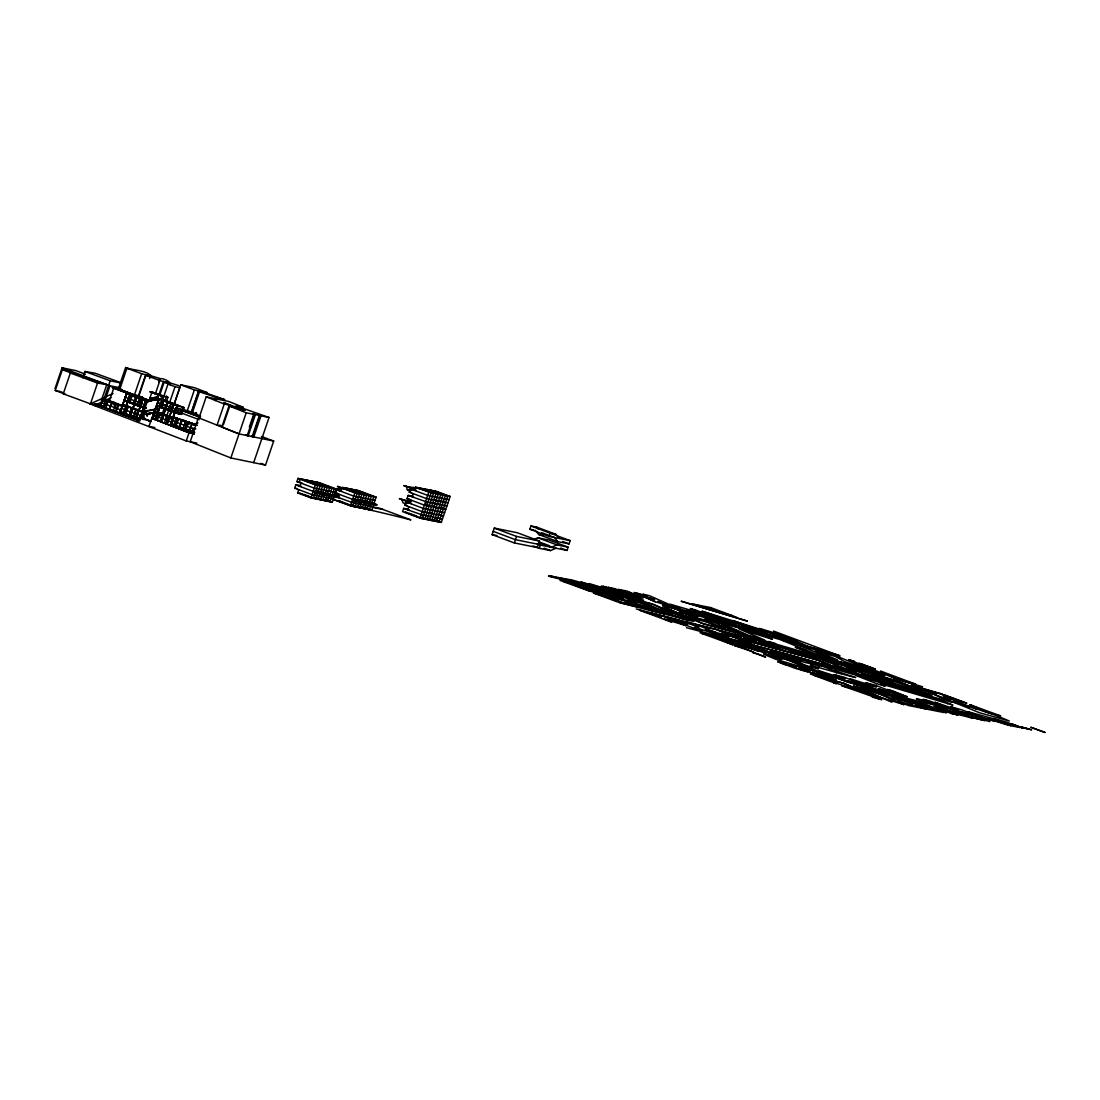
<?xml version="1.0" encoding="UTF-8"?>
<svg xmlns="http://www.w3.org/2000/svg" width="1100" height="1100" viewBox="0 0 1100 1100"><rect width="100%" height="100%" fill="white"/><g stroke="black" fill="none" stroke-linecap="round" stroke-linejoin="round"><path stroke-width="1.5" d="M55 388.616L62.081 367.826L75.886 370.618L85.47 374.206M62.343 369.696L72.256 373.354L70.345 373.024L63.264 393.814L65.175 394.144L55.261 390.5L62.343 369.696L66.055 370.342L106.755 384.643L101.31 400.634M82.748 377.809L84.906 371.47L95.315 373.271L121.027 382.745M63.264 393.814L90.475 403.837L97.556 383.047L106.755 384.643M196.831 443.094L186.271 440.962L94.132 405.501L94.683 403.879L101.172 405.185M146.369 412.816L123.007 404.882L120.024 413.311L100.32 405.859L102.644 399.039L108.377 400.29M102.946 399.135L100.623 405.955L103.427 406.56M103.716 399.795L110.192 380.779L121.083 383.02M105.078 400.166L109.973 385.77L119.185 387.626M103.757 407.261L106.109 400.455M106.59 404.676L108.185 400.221L127.999 407.701M147.634 400.868L112.338 387.64L118.635 388.217M105.751 408.018L108.295 400.249M109.134 401.692L114.042 387.296L150.755 401.046M109.34 409.393L111.691 402.572L118.236 404.002M109.532 409.461L111.787 402.6M110.77 406.244L111.98 402.669M125.62 367.524L128.123 368.459L126.926 368.225L119.749 389.345L120.931 389.579L118.429 388.644L125.62 367.524C128.659 369.902 155.141 370.824 149.6 378.524M113.245 404.828L114.056 402.449M113.328 410.877L115.679 404.071L122.017 405.46M114.647 407.715L115.871 404.14M115.404 411.689L117.659 404.814L122.348 406.491M101.434 402.614L117.246 408.595L118.387 404.965L116.146 411.84M128.356 405.996L122.705 404.786L119.831 413.243L126.569 393.731L132.303 394.982M128.233 402.05L124.245 400.551L126.569 393.731L124.547 400.647M124.438 400.62L126.129 395.381M142.409 412.239L137.72 410.575L135.465 417.436L123.53 412.926L126.541 406.244M131.037 402.641L127.394 401.857L128.081 402.009L130.46 395.203L129.731 395.051L127.394 401.857L139.343 406.381L141.666 399.561L126.569 393.731L119.639 413.16M123.819 413.022L126.17 406.203M127.683 401.954L130.034 395.134L130.749 395.299M126.596 406.257L124.272 413.078L123.53 412.926M136.593 414.191L124.63 409.681L125.675 409.929L126.885 406.354L125.881 406.106M126.651 410.438L127.861 406.862M130.515 399.369L131.725 395.794M125.812 413.765L127.971 406.876L134.31 408.265M130.611 399.396L131.835 395.821L138.174 397.21M132.028 395.89L129.676 402.71L139.37 406.024L137.252 405.57L139.604 398.75L145.942 400.139L145.131 402.531M119.749 389.345L134.461 394.845L141.653 373.725L148.486 375.471L147.579 375.293L149.751 376.104L145.887 375.348L138.696 396.467L149.572 400.524M138.297 409.764L131.752 408.334L129.401 415.14L134.447 416.226M134.365 400.84L133.265 404.085L137.294 404.979M129.594 415.223L131.849 408.348M133.444 404.154L135.713 397.293M130.831 411.991L132.041 408.416M133.554 404.181L135.905 397.361M145.736 374.522L138.545 395.643L134.461 394.845M133.389 416.639L135.74 409.819L142.079 411.207M134.709 413.462L135.933 409.888M138.463 402.38L139.782 398.832M138.449 410.726L137.225 414.301L141.199 415.814M143.949 408.004L146.19 401.129L142.299 399.658L140.058 406.533L143.949 408.004L146.369 401.197M138.05 422.139L139.714 417.257L144.485 418.22M144.939 402.449L145.75 400.07M142.326 412.197L139.892 418.99L146.121 401.143L143.756 407.935M122.705 404.786L138.531 410.768L136.208 417.601L140.085 419.059L142.519 412.266M141.983 414.92L156.571 412.225L141.983 414.92L143.179 415.14L142.203 414.26M148.101 401.596L147.125 400.716L161.494 398.668L147.304 401.459L148.129 401.582M150.164 391.957L163.075 396.605L150.164 391.957L152.157 392.054M150.851 421.231L141.735 417.697L147.551 400.73L147.496 401.5M144.292 414.645L145.392 411.4L158.166 409.131L157.053 412.376L142.863 414.453L143.66 414.562M148.748 401.665L151.91 391.999L167.901 397.348L166.238 402.215M146.946 415.731L147.757 413.353L147.139 415.814M147.249 415.828L148.06 413.449M158.785 381.755C157.836 372.969 176.742 386.018 166.224 381.7L178.874 385.674M159.101 381.824L160.201 378.565M155.444 393.566L159.871 380.559L168.63 383.061L164.134 382.181L159.706 395.175M149.738 398.393L158.18 396.935L157.272 399.589L158.936 399.286M159.129 394.281L163.542 381.288M176.481 412.638L156.613 405.666L158.936 398.846L165.729 400.51M156.915 405.763L159.239 398.942L151.993 418.275L154.77 411.565L161.576 413.229L160.765 415.607M152.749 418.481L155.072 411.661M154.014 416.996L155.65 412.17M145.392 411.4L143.976 411.207L156.764 408.925L157.864 405.666M157.974 399.891L161.274 399.328L160.297 398.447M161.178 396.179L163.185 396.275M156.64 412.294L158.166 409.131M167.901 397.348L162.759 396.179L161.095 399.3M172.411 410.822L181.651 414.425L184.016 407.605L172.741 404.332L170.431 411.18L159.335 406.862L161.686 400.043L162.841 400.345M173.772 417.106L170.775 425.521L155.169 419.581L157.52 412.761L158.689 413.064M159.637 406.959L162.539 400.249L155.32 419.581L162.539 400.249M157.836 412.857L155.471 419.678L162.113 400.111M160.229 407.069L167.984 384.065L170.5 384.56L164.134 382.181M158.386 412.967L156.062 419.788L155.169 419.581M162.319 404.332L163.666 400.799L171.201 402.641M158.166 417.051L159.5 413.518L167.035 415.36M163.845 400.868L161.494 407.674L164.024 408.293M157.328 420.393L159.679 413.586M164.959 400.799L166.623 395.931M160.586 415.539L161.397 413.16L178.324 419.732M161.824 415.223L164.588 407.096M160.641 421.699L162.993 414.893L170.775 416.79M164.972 409.049L167.282 402.201L174.762 404.002M163.116 414.92L160.806 421.768L163.295 414.989M165.096 409.09L167.461 402.27L174.941 404.071M169.51 402.944L175.037 386.691L179.836 387.64L174.309 403.879M168.781 410.053L164.368 423.143L166.911 423.748M169.854 407.248L171.064 403.672M165.688 419.966L166.911 416.391M157.465 416.639L156.282 416.322L168.218 420.819L169.428 417.257L173.099 418.701M167.159 424.119L169.483 417.285L168.575 417.038L166.279 423.899L167.324 420.612L168.272 420.86M171.449 411.428L172.562 408.183M174.061 404.291L180.702 384.794L194.741 387.75L207.474 392.714L203.074 391.848M169.661 419.072L170.596 416.721L169.84 419.141M170.596 425.453L173.47 416.996L197.024 425.178M178.53 410.121L177.416 413.38L173.993 412.033M173.47 416.996L177.389 418.509L176.234 418.206L173.869 425.013L174.762 425.232L177.086 418.413M174.171 425.123L176.536 418.303M176.866 422.496L178.076 418.921M176.99 422.524L178.2 418.949L185.735 420.791M176.028 425.837L178.379 419.018M175.065 412.83L180.084 414.04L181.844 409.2L176.591 407.935M183.714 407.509L182.49 411.084M179.341 427.144L181.692 420.324L189.475 422.235L188.54 424.586L189.296 422.166M179.52 427.212L181.816 420.365M179.644 427.24L181.995 420.434M187.179 411.015L194.37 389.909L200.461 391.421L199.678 391.27L192.486 412.39L193.27 412.541L182.614 409.324M183.081 428.587L185.433 421.768L192.968 423.61M184.387 425.411L185.611 421.836M191.469 411.868L198.646 390.748M172.26 420.571L186.972 426.305L188.141 422.689L191.799 424.132M201.025 391.999L198.633 391.531L191.441 412.651L200.64 416.089M191.744 424.105L189.475 430.966L185.859 429.55L188.183 422.73L176.234 418.206M186.271 440.962L189.544 431.2L194.452 432.355M189.599 430.994L191.923 424.174M193.064 428.285L191.964 431.53L188.526 430.196M199.018 417.959L206.209 396.839L228.759 401.486L243.251 407.248L236.115 405.763L237.036 406.257L269.046 417.491L253.674 462.66M214.72 400.4L215.82 397.155L224.909 399.699L203.019 391.985L203.885 392.15M215.6 400.579L216.714 397.32M223.396 424.71L230.038 405.212L224.249 404.016L217.058 425.136L222.846 426.332L219.725 425.095M230.038 405.212L223.809 402.724L245.19 410.286L229.02 405.914L221.829 427.034L239.044 433.909L273.707 441.059L265.526 465.107L230.849 457.957L190.204 441.76L198.385 417.711L239.044 433.909M230.849 457.957L246.221 412.789L254.403 414.48L247.211 435.6M249.343 427.061L253.77 414.067L252.752 413.861L259.985 415.621L252.794 436.741L251.24 436.164M255.393 414.686L248.215 435.806L245.561 434.981M260.989 415.841L259.449 415.25L252.258 436.37L253.798 436.947L260.989 415.841L269.046 417.491M333.41 498.946L312.111 494.656L294.704 488.139L295.817 484.88L300.548 485.842M335.624 492.456L314.325 488.152L296.918 481.635L298.018 478.39L319.33 482.68L336.738 489.197L332.31 502.205L310.998 497.901L297.66 492.91L298.76 489.651M296.918 481.635L299.282 482.116L300.396 478.871L317.79 485.389L313.376 498.382L300.025 493.377M299.874 486.406L300.974 483.161M310.998 497.901L315.425 484.908L336.738 489.197M331.361 494.519L337.205 497.434L312.991 492.058L338.745 497.365L336.38 496.884L334.153 494.587M371.745 506.715L379.995 508.351L410.877 519.888A497.31 31.226 18.8 0 0 350.419 505.849L333.011 499.331L334.125 496.086L353.897 503.085M376.612 505.381L352.413 500.005L355.314 501.091L376.832 504.735L355.534 500.445L335.225 492.828L336.325 489.582L341.069 490.545M336.38 496.884L334.262 494.257M338.181 497.599L339.281 494.354M340.395 491.109L341.495 487.85L362.808 492.154M376.145 497.145L354.846 492.855L350.419 505.849L371.717 510.152L376.145 497.145L358.737 490.627L342.169 487.286L359.576 493.804L355.149 506.811L339.336 500.885M357.514 506.454L362.257 508.241L366.685 495.248L349.278 488.716M360.663 506.825L366.987 509.19L371.415 496.196L354.007 489.679M364.609 507.897L369.353 509.671L373.78 496.678L356.373 490.146M408.416 509.328L403.686 508.379L402.572 511.624L419.98 518.155L441.293 522.445L450.134 496.457L436.796 491.453L415.484 487.163L414.384 490.408M443.506 515.941L422.194 511.651L404.786 505.134L405.9 501.875L410.63 502.837M440.962 507.664L445.706 509.451L424.408 505.147L407 498.63L408.114 495.385L412.844 496.334M447.92 502.947L426.621 498.658L409.214 492.126L410.328 488.881L415.058 489.844M407.743 509.905L408.856 506.646M409.956 503.401L411.07 500.156M412.17 496.897L413.27 493.652M419.98 518.155L428.835 492.154L450.134 496.457M419.966 517.33L424.724 519.104L433.565 493.116L420.228 488.111L408.389 487.341L403.741 485.595C414.315 489.294 425.92 487.52 435.93 493.584L427.089 519.585L422.345 517.798M426.291 518.87L429.454 520.053L438.295 494.065L424.957 489.06M427.075 518.76L431.819 520.534L440.674 494.546L427.322 489.541M432.589 519.599L438.928 521.964L447.769 495.976L434.431 490.971M492.085 534.6L494.299 528.096L517.22 532.716L539.467 541.049L537.254 547.553L514.332 542.933L492.085 534.6L496.994 535.59M514.332 542.933L516.546 536.429L539.467 541.049M535.342 530.324L538.67 534.462L557.81 541.626L569.044 543.895L570.144 540.65L548.982 536.374L529.842 529.21L530.956 525.965L536.69 527.12L555.816 534.284L559.158 538.436M532.923 545.93L539.303 548.322L540.402 545.064L567.064 550.44L568.178 547.195L549.038 540.031L537.804 537.763L533.651 539.523M548.982 536.374L550.082 533.129L555.816 534.284M119.927 413.27L126.417 393.704M129.965 395.038L123.172 414.507L130.116 395.065M123.461 414.618L130.254 395.147M132.866 408.953L134.571 404.085M135.877 419.279L142.67 399.822L135.726 419.251L142.381 399.712L141.584 399.506L139.233 406.326L144.183 407.385M139.604 418.88L145.984 401.074M140.044 419.018L146.272 401.184M152.281 418.385L158.936 398.846L172.782 404.374M189.393 432.919L151.993 418.275L158.785 398.819M160.751 421.685L167.984 402.353L161.191 421.822M161.04 421.795L167.695 402.243M173.91 404.676L166.678 423.995L173.621 404.566L171.325 411.4L174.941 412.803L177.21 405.941L170.472 425.439L177.114 405.955M166.966 424.105L173.759 404.649M410.891 489.362L413.215 487.506L415.58 487.987M406.478 502.356L408.788 500.5L411.152 500.981M193.298 425.067L197.821 422.634M194.59 424.902L197.601 423.28M97.46 406.175L90.076 403.975L113.052 393.47M94.132 405.501L110.99 397.788M568.178 547.195L556.944 544.926L551.389 547.277L538.643 542.506M539.303 548.322L550.523 550.577L556.077 548.226M149.861 398.406L158.18 396.935M160.05 399.094L161.714 398.791M145.887 414.37L150.672 413.518M151.608 400.373L147.125 400.716L160.861 398.571M154.907 399.809L161.494 398.668M146.905 401.362L161.315 398.668M145.049 414.205L156.571 412.225M146.465 414.576L149.765 413.999M422.922 489.582L429.688 490.022L443.039 495.014L434.184 521.015L429.44 519.227M423.596 489.94L432.066 490.504L445.404 495.495L436.549 521.496L430.224 519.118M336.765 488.51L348.604 489.294M350.625 490.394L355.699 490.724M411.4 501.146L406.326 500.816L399.314 498.603L403.961 500.335L410.726 500.775M156.764 408.925L157.754 409.049M55.261 390.5L57.736 390.926M90.475 403.837L96.608 404.896M150.714 375.279L147.441 374.688L159.899 378.51M138.696 396.467L142.574 397.224L140.387 396.413M201.438 392.15L202.455 392.356L199.678 391.27M195.827 413.091L196.708 413.27L195.896 412.967M686.441 627.701L784.822 653.524L931.92 695.42L898.315 681.271L752.441 638.77L636.24 608.946M373.092 507.499L382.91 509.451M112.338 387.64L148.94 401.101M176.825 405.845L170.032 425.301M90.076 403.975L100.059 405.996M98.147 406.312L99.743 406.629M194.384 433.922L189.035 432.85L151.745 418.22L148.981 426.346L154.825 427.529M408.389 487.341L410.754 487.822L411.592 490.297M406.106 486.076L407.371 489.803L409.736 490.284M449.034 499.703L427.721 495.399L410.328 488.881M409.214 492.126L411.579 492.607M427.886 502.384L408.114 495.385M434.981 503.814L427.089 501.669M442.09 505.244L434.184 503.099M446.82 506.192L441.293 504.529M407 498.63L409.365 499.111M403.961 500.335L406.326 500.816L407.165 503.291M336.215 489.913L341.866 491.246M529.842 529.21L533.967 530.035M444.606 512.696L423.308 508.406L405.9 501.875M404.786 505.134L407.151 505.601M375.045 500.404L353.732 496.1L336.325 489.582M335.225 492.828L337.59 493.309M538.67 534.462L543.482 535.439M313.211 491.411L334.524 495.701M352.632 499.359L373.931 503.649M294.704 488.139L297.069 488.606M315.893 493.144L337.205 497.434M423.459 515.377L403.686 508.379M430.554 516.808L422.661 514.663M437.663 518.237L429.962 516.175M442.393 519.2L436.865 517.536M407.316 512.586L404.951 512.105L422.345 518.623L431.2 492.635L417.849 487.63M360.993 504.515L353.1 502.37M368.101 505.945L360.195 503.8M372.831 506.894L367.304 505.23M333.011 499.331L352.784 506.33L357.211 493.336L337.439 486.337L354.846 492.855M297.66 492.91L302.39 493.859M339.446 501.325L341.811 501.806M538.368 544.308L515.433 539.674L493.199 531.341M118.429 388.644L121.729 389.317M235.276 406.67L241.56 407.962M259.449 415.25L258.431 415.044L259.985 415.621M699.985 632.761L760.87 648.464L836.289 679.8L795.314 668.374L779.735 662.558L786.761 665.184M129.731 395.051L130.46 395.203M135.603 397.265L142.161 398.695M124.245 400.551L128.824 401.569M107.91 401.129L114.249 402.518M104.569 403.92L105.614 404.181M142.216 412.17L146.451 413.078M100.32 405.859L103.249 406.491M136.51 414.15L137.308 414.342M141.006 415.745L144.114 416.446M135.382 417.381L140.319 418.44M141.735 417.697L144.87 418.399M193.889 433.991L170.404 425.439L170.968 423.816L189.544 431.2M178.42 405.446L170.885 403.604L168.534 410.424L171.078 411.029M161.329 403.824L160.435 403.604L172.425 408.141M160.779 403.714L161.631 403.92M182.792 411.18L175.863 409.489L174.762 412.734L180.001 413.999L181.197 410.795M156.613 405.666L160.683 406.684M159.335 406.862L164.12 408.018M175.491 411.18L180.73 412.445M164.794 408.98L169.579 410.163M166.733 416.322L172.782 417.808M191.62 424.064L197.024 425.37M174.983 421.768L176.165 422.084M190.41 427.639L195.827 428.973M189.764 430.499L171.146 423.83M189.296 430.897L194.728 432.231L188.554 429.825M548.556 576.194L643.72 600.215L589.27 583.605M622.256 594.523L581.171 583.852L568.246 579.466C572.605 579.109 606.54 591.223 580.938 581.969L641.3 599.404L622.256 594.523L611.586 590.356M560.038 580.484L652.149 603.845L693.935 621.514L619.616 602.731M574.97 585.337L576.098 585.626M577.418 586.149L588.349 589.765L583.426 588.514M591.841 589.669L586.919 588.569L597.658 592.144M609.565 594.124L608.286 593.794L622.751 599.541L606.884 594.715L613.168 597.094L605.921 595.251L585.007 587.125M622.311 597.534L623.59 597.864L616.866 595.196L635.374 600.999L627.688 597.946L652.396 604.23L690.099 620.373C691.102 622.806 620.991 597.465 664.565 613.869L654.679 611.352L642.469 606.334L639.54 605.591L652.822 610.871L625.116 602.223L637.271 606.788L627.577 604.45L609.661 598.139L625.763 603.982L616.908 601.727L593.381 592.941L612.824 598.826M623.164 597.877L613.511 594.357L596.007 589.889L605.303 593.505L593.024 589.16L562.815 581.474L589.435 591.085M644.82 603.391L643.362 603.212L653.785 607.241L631.991 600.518L633.724 601.205L628.169 599.582L636.254 602.8L624.786 599.871L604.148 591.965M617.361 596.929L618.118 597.121M604.505 594.866L590.329 591.264L570.68 583.467M672.045 612.466L659.835 609.359L637.161 600.352M606.746 596.42L658.35 609.428L672.499 615.038M663.74 612.989L665.087 613.332M714.629 629.227L687.06 622.215L699.16 627.027L674.658 619.08L687.706 624.112L670.821 618.104L650.348 612.893L660.866 617.237L639.361 610.115L670.092 621.596L671.852 622.05L664.345 619.066L686.152 625.68L678.549 622.669L680.556 623.178M669.515 618.805L667.246 618.227L694.485 628.471L702.13 630.424L694.361 627.33L715.261 633.765L705.279 629.791L733.851 637.065M659.629 616.743L660.756 617.031M676.418 621.527L679.621 622.352L662.255 615.918M942.398 694.141L911.268 685.066L930.902 692.959M841.266 677.765L818.881 670.697L847.55 682.124L857.409 684.668L847 680.598L872.919 688.641L844.25 677.215L834.144 674.616L845.336 678.92L840.4 677.545M798.077 662.502C864.834 693.743 938.96 702.721 1008.714 725.312M893.736 697.771L892.389 697.428L899.841 700.398L890.588 698.033L872.176 691.089L917.482 703.409L912.326 701.36L923.725 704.275L943.91 712.525L927.465 709.28L915.681 704.454L939.015 710.572M895.221 698.376L912.766 703.697L904.131 700.26L908.793 701.456L917.482 704.921M716.691 626.148L717.86 626.477L706.86 621.706L722.013 627.069L725.546 628.072L718.327 624.993L726.894 627.413L744.727 634.796L726.825 629.076L731.679 631.152L701.827 623.15L664.95 607.42L665.115 606.045L835.835 655.848L884.964 675.812L749.76 636.46L703.904 624.112L663.245 606.801L662.558 605.069L676.294 609.111M854.562 661.334L848.65 659.629L874.335 669.941M760.237 643.046L758.409 642.565L764.473 645.013L744.246 638.564L743.311 638.426L750.076 641.163L738.884 638.22L719.675 630.671L738.196 636.46L741.428 637.271L734.69 634.439L741.84 636.254L756.168 641.259L750.475 638.798L757.433 640.544L773.616 646.209L765.38 642.881L767.965 643.569L804.031 654.885L800.773 654.019L802.258 654.624M817.713 660.206L738.004 638.426M735.652 637.464L777.37 649.192M841.569 667.425L848.705 669.185L859.54 674.259L878.556 679.827L843.329 665.527L828.176 661.114L836.536 664.51L829.166 662.764L815.457 657.388L799.893 652.864L834.694 666.999L854.356 672.746L834.199 665.335L840.593 667.026M854.549 670.244L855.759 670.574M863.115 673.736L864.394 674.08M948.159 699.229L950.276 699.793L939.799 696.575L929.527 692.395L936.183 693.99L914.554 686.304L940.899 694.072L952.449 698.789L943.649 696.438L962.692 703.148L953.535 700.7L977.666 709.239L953.824 702.268M816.75 659.711L817.589 659.931M948.832 699.504L943.539 698.087L979.784 712.827L1009.305 720.995L995.376 715.179L974.325 708.263M938.465 705.499L923.725 701.69L916.479 698.734L928.304 701.36L925.072 700.04M939.317 705.856L946.577 707.754L931.452 701.594L923.23 699.38L924.385 699.848M806.383 650.237L795.19 647.212L813.601 654.775L843.494 663.493L797.156 644.641L781.495 640.118L827.64 658.859M929.912 692.697L951.94 702.336L770.316 650.952L789.731 659.051L798.834 661.513M794.008 660.495L800.883 662.351L777.178 653.345L790.322 656.879L803.811 662.2L824.051 666.793L841.376 673.888L810.384 665.239L818.414 668.841L806.974 665.83L789.731 659.051M989.904 721.6L933.955 706.296L953.26 714.367M872.162 697.084L881.801 699.724L844.03 683.265L810.343 673.998M734.676 643.019L735.625 643.28M767.924 652.341L765.366 651.626L787.683 659.904L774.455 656.26L781.921 659.409L763.551 654.197L775.569 659.202L812.584 670.285L787.463 659.835M768.598 652.616L772.338 653.524L760.54 648.615L740.699 643.39L764.308 651.832L765.861 652.479L757.199 650.086L767.346 654.308L779.804 657.731M982.451 717.915L995.197 721.435L988.034 718.314L1010.776 725.725L994.029 718.891L967.629 711.604L977.611 715.674L975.659 715.138L962.404 710.036L950.496 706.64L958.072 709.72L955.35 709.184L934.835 702.254L953.81 709.995L982.451 717.915L975.659 715.138M822.085 674.3L822.938 674.548M785.606 664.702L787.93 665.335L778.181 661.293L793.361 666.49L796.207 667.274L790.034 664.579L799.178 667.081L808.005 670.601L810.219 671.124L802.175 667.783L815.072 671.275L833.016 678.727M1025.324 728.09L1031.662 729.85L1020.965 726.811L1027.592 729.039M1018.751 726.839L1022.436 727.856M800.085 665.087L802.835 665.857M684.75 615.876L708.07 622.462L722.562 628.65M704.949 619.644L719.537 624.25L704.206 617.43M705.719 619.96L704.426 619.602L706.901 620.661L698.129 618.159L679.126 610.101L697.977 616.371L693.536 614.336M922.556 686.73L897.779 679.525L873.455 669.707M716.389 619.231L723.8 621.362L696.176 610.143L690.291 608.561L718.946 620.276L686.881 609.923L696.314 613.635L654.748 601.631L634.013 592.446M894.685 684.406L895.785 684.723M861.864 689.15L862.675 689.384M904.668 680.969L915.888 684.241L880.44 671L894.176 677.902L908.325 682.564M775.624 643.555L768.57 641.493L770.99 642.592M999.13 715.784L986.92 712.223L969.787 704.605L1000.753 715.949L999.46 715.468M739.489 623.123L737.825 622.641L743.298 624.965L731.981 621.651L767.47 634.494L840.125 655.944M712.676 617.705L701.594 613.401L670.01 604.161L680.034 608.864M731.775 623.288L733.494 623.783L732.077 623.15M767.47 634.494L738.32 625.955L727.169 621.074L734.058 623.026L729.08 620.799L701.993 611.188L762.795 630.094L761.75 629.612M801.501 644.627L686.29 610.857M601.356 585.998L642.991 598.18L627.151 591.085M760.925 631.84L763.551 632.61L756.47 629.64L767.827 632.981L733.04 620.496M732.545 615.752L693.908 604.271M760.567 642.977L758.78 642.455L777.04 648.945L815.348 659.244L840.524 669.419A497.31 31.226 18.8 0 0 756.016 645.741L714.216 628.76M84.906 371.47L110.192 380.779M70.345 373.024L97.556 383.047M58.974 391.132L63.58 392.837M193.834 413.119L194.824 413.256M215.82 397.155L216.961 397.567L198.633 391.531M180.702 384.794L194.37 389.909M126.926 368.225L141.653 373.725M145.887 375.348L159.871 380.559M167.984 384.065L175.037 386.691M530.956 525.965L550.082 533.129M551.004 533.473L570.144 540.65M541.723 532.702L554.469 537.487L557.81 541.626M562.664 541.502L569.044 543.895M415.484 487.163L428.835 492.154M413.215 487.506L416.309 488.675M412.692 489.362L415.855 490.545M442.393 501.284L445.555 502.466M537.804 537.763L556.944 544.926M435.297 499.854L438.46 501.036M407.371 489.803L410.465 490.957M560.684 548.048L567.064 550.44M261.401 436.453L273.707 441.059M538.533 541.654L549.697 545.834M183.054 409.984L200.434 416.487M181.569 409.681L198.935 416.185M182.834 410.63L200.214 417.134M410.479 495.866L413.641 497.049M181.349 410.328L200.296 417.422M537.212 543.868L540.402 545.064M440.179 507.788L443.341 508.97L440.632 507.141M494.299 528.096L516.546 536.429M433.276 506.426L436.246 507.54L433.524 505.711M544.156 548.185L550.523 550.577M62.081 367.826L109.973 385.77M112.558 386.994L149.463 400.826M425.576 504.364L431.502 506.578M181.541 413.078L199.183 419.678M425.975 504.928L429.138 506.11L426.429 504.268M408.265 502.356L411.428 503.539M437.965 514.277L441.127 515.474M431.062 512.93L434.033 514.03M406.038 503.965L402.944 502.796L401.692 499.07M406.051 508.86L409.214 510.043M436.549 520.671L441.293 522.445M351.643 489.197L369.05 495.715L364.623 508.709L358.297 506.344M346.913 488.249L364.306 494.766L359.893 507.76L353.554 505.395M344.534 487.768L361.941 494.285L357.514 507.279L352.77 505.505M408.897 513.178L416.804 516.134M316.965 482.212L334.373 488.73L329.945 501.724L325.49 500.06M369.188 501.875L376.832 504.735M314.6 481.731L331.994 488.249L327.58 501.243L324.61 500.129M365.241 500.803L371.566 503.168M312.221 481.25L329.629 487.768L325.201 500.775L320.76 499.098M364.457 500.913L369.201 502.7M309.856 480.769L327.264 487.3L322.836 500.294L315.425 497.516M360.511 499.84L366.836 502.219M307.491 480.301L324.899 486.819L320.471 499.812L314.545 497.599M359.714 499.964L364.471 501.737M305.126 479.82L322.534 486.337L318.106 499.331L313.651 497.668M260.906 463.375L265.526 465.107M358.93 500.074L362.092 501.256M302.761 479.339L320.169 485.856L315.741 498.864L303.875 494.422M354.984 499.001L359.728 500.789M352.921 498.644L357.362 500.308M298.018 478.39L315.425 484.908M299.282 482.116L302.445 483.299M336.49 496.554L339.653 497.75M327.401 493.446L332.159 495.22M366.974 508.365L371.717 510.152M325.339 493.075L329.78 494.752M321.489 492.044L327.415 494.271M317.639 491.013L325.05 493.79M316.36 490.944L322.685 493.322M315.576 491.054L320.32 492.841M314.793 491.178L317.955 492.36M298.183 485.361L301.345 486.544M295.817 484.88L316.113 492.498M326.384 499.978L332.31 502.205M215.738 398.805L217.236 399.369M132.22 394.941L148.775 401.211M125.359 397.306L145.049 404.759M132.894 402.889L146.41 408.004M130.061 402.022L137.156 404.717M138.394 405.185L145.489 407.866M126.665 401.101L130.364 402.504M142.285 407.014L145.984 408.402M102.644 399.039L106.824 400.606L105.82 400.359L103.469 407.179L104.211 407.33L106.535 400.51L105.82 400.359L117.755 404.869M121.495 408.361L125.675 409.929M117.164 408.54L121.124 410.066M138.6 417.574L144.292 419.732M120.381 411.62L124.382 413.105M94.971 403.934L138.916 420.571M94.683 403.879L138.6 420.516M150.274 391.627L163.075 396.605M139.975 417.312L150.975 421.547M151.91 391.999L162.759 396.179M139.714 417.257L150.645 421.479M165.564 400.441L184.002 407.619M157.713 402.421L171.531 407.908M172.384 408.114L176.041 409.558M163.336 407.289L167.956 409.09M163.391 407.536L168.025 409.337M172.329 411.029L180.18 414.067M165.165 408.732L169.922 410.589M154.77 411.565L168.63 417.079M186.917 426.264L190.589 427.707M153.56 415.14L157.286 416.57M168.218 420.819L171.875 422.263M188.485 429.578L193.119 431.379M152.446 418.385L156.186 419.815M927.864 707.52L918.857 704.44L924.66 706.764M732.545 636.735L750.805 643.981L731.954 639.183L713.955 633.023L728.832 636.804L721.724 633.985M660.646 609.565L678.425 617.402M695.709 624.415L716.348 632.61M646.388 606.389L653.455 609.194M641.19 606.004L633.889 603.199L634.879 603.598M206.209 396.839L224.249 404.016M229.02 405.914L246.221 412.789M899.332 698.033L906.345 700.824M850.286 681.436L863.459 686.689M800.14 655.119L789.305 651.214L796.414 654.087M803.124 654.844L810.631 657.882M786.019 651.337L774.469 647.158L782.416 650.361M771.224 645.576L776.339 647.652M842.284 667.48L843.26 667.879L832.714 663.712M925.801 700.067L941.215 706.365M835.56 672.334L836.756 672.815M818.345 666.023L819.211 666.38M807.166 661.018L815.829 664.579M820.82 675.373L812.075 672.251L816.777 674.273M807.441 671.701L798.38 668.484L803.138 670.519M587.317 584.636L588.335 585.062M946.275 712.992L924.633 703.959L853.572 685.699L891.907 702.254M758.312 649.784L759.096 650.114M588.046 584.98L593.423 587.221M548.79 575.616L552.502 577.184M728.777 629.626L735.543 632.527M676.129 609.249L686.4 613.635L679.236 611.614L701.69 620.428L691.529 617.361L694.444 618.612M749.76 636.46L710.064 618.942M910.649 682.715L914.237 684.283L903.072 681.038M848.898 664.276L849.695 664.62M840.524 661.829L841.445 662.241M961.991 704.66L959.104 703.381L968.715 706.626M751.768 631.826L747.299 629.846M946.674 703.285L947.471 703.643M873.359 675.469L874.569 675.991M906.235 690.071L906.964 690.401M890.532 685.493L891.261 685.809M726.138 623.659L730.276 625.501M677.449 608.121L649.481 595.691L642.895 594.192L646.594 595.842L635.085 592.652L654.775 599.61L643.046 596.227L655.284 601.659M667.947 605.344L657.759 601.356L664.469 604.326M940.046 693.467L942.411 694.526M802.601 644.751L790.886 639.719L776.352 635.456L780.051 637.257L778.14 636.694L764.445 631.029L788.411 638.151L779.433 634.398L759.523 628.43L762.671 629.888M436.205 520.135L438.928 521.964M429.096 518.705L431.819 520.534M426.731 518.224L429.454 520.053M422.001 517.275L424.724 519.104M366.63 507.842L369.353 509.671M364.265 507.361L366.987 509.19M359.535 506.399L362.257 508.241M352.426 504.969L355.149 506.811M334.4 492.442L338.855 497.035M335.404 493.914L338.745 497.365M536.69 527.12L538.354 529.196M119.584 411.414L119.034 413.036L139.838 420.984L140.387 419.348L119.584 411.414M187.275 422.482L184.924 429.303L187.33 422.524M192.39 423.404L195.058 425.15L192.39 423.404M136.537 397.485L129.896 417.024L136.537 397.485M747.326 621.087L681.34 601.274L747.326 621.087M930.036 694.788L910.607 688.834L915.269 691.034L903.444 687.624L894.355 684.104L898.92 686.249L884.661 682.124L871.612 676.555L909.989 688.298L905.822 686.496L921.525 690.896L930.036 694.788M558.58 577.555L550.041 575.864L563.324 579.521L558.58 577.555M566.885 579.191L559.446 577.72L575.396 582.643L566.885 579.191M605.22 586.754L603.061 586.327L606.567 587.359L605.22 586.754M614.817 588.651L607.764 587.263L627.303 593.423L614.817 588.651M625.116 590.686L618.337 589.435L639.952 597.149L625.116 590.686M710.683 607.585L690.717 603.639L736.849 617.361L710.683 607.585M903.856 704.619L881.224 697.579L859.65 688.064L880.069 694.293L903.856 704.619M926.2 709.032L908.463 705.526L897.71 701.044L926.2 709.032M957.646 715.234L936.402 707.204L962.197 715L955.46 712.181L962.747 714.202L972.537 718.176L953.893 713.419L957.646 715.234M984.638 720.569L971.039 717.241L984.638 720.569M1019.562 727.457L1011.656 725.89L993.259 718.396L1007.215 722.274L1019.562 727.457M1023.206 728.173L1011.629 723.869L1023.206 728.173M1045 732.476L1031.016 727.334L1045 732.476M705.595 634.301L701.814 633.449L732.875 644.848L711.384 635.745L705.595 634.301M855.566 677.49L843.81 674.534L834.213 670.615L855.566 677.49M872.479 685.768L871.612 685.534L876.535 686.909L865.494 682.674L875.614 685.273L904.282 696.699L878.213 688.586L888.773 692.725L878.845 690.168L850.176 678.741L872.383 685.85M709.761 614.57L705.856 613.525L731.431 623.315L709.761 614.57M892.416 690.773L887.521 689.466L907.28 696.836L892.416 690.773M876.48 683.623L856.378 675.62L939.386 699.751L952.916 705.114L883.011 684.475L884.194 684.998L880.096 684.104L885.197 686.194L876.48 683.623M734.044 641.822L728.365 640.255L736.161 643.638L713.501 636.281L731.376 643.706L743.765 647.322L737.206 644.49L758.697 651.227L734.044 641.822M744.122 648.189L734.236 645.466L753.83 652.217L744.122 648.189M757.666 653.812L752.661 652.438L765.586 657.099L757.666 653.812M778.003 661.884L778.676 662.159L778.003 661.884M861.424 691.116L841.665 685.699L878.982 698.775L861.424 691.116M844.14 683.554L830.005 679.649L837.719 682.564L813.23 675.07L830.692 681.601L859.65 690.319L844.14 683.554M834.226 682.825L833.264 682.55L836.371 683.719L834.226 682.825M867.969 669.68L844.47 661.554L835.491 656.562L815.691 650.801L837.334 659.794L816.97 653.524L825.646 657.649L869.963 670.56L867.969 669.68M946.069 695.516L943.195 694.678L966.804 703.271L946.069 695.516M862.744 671.206L845.378 666.119L863.761 673.393L876.617 677.146L872.974 675.538L875.724 676.156L893.214 681.986L889.46 680.144L892.306 680.982L916.011 688.765L899.223 681.835L885.871 677.93L890.67 680.158L862.744 671.206M839.3 655.627L808.555 646.594L773.548 631.07L839.3 655.627M724.433 623.741L718.3 621.94L747.904 635.126L764.679 640.049L739.062 628.939L772.406 639.306L762.685 634.947L724.433 623.741M862.84 664.428L858.894 663.273L875.435 669.13L862.84 664.428"/></g></svg>
